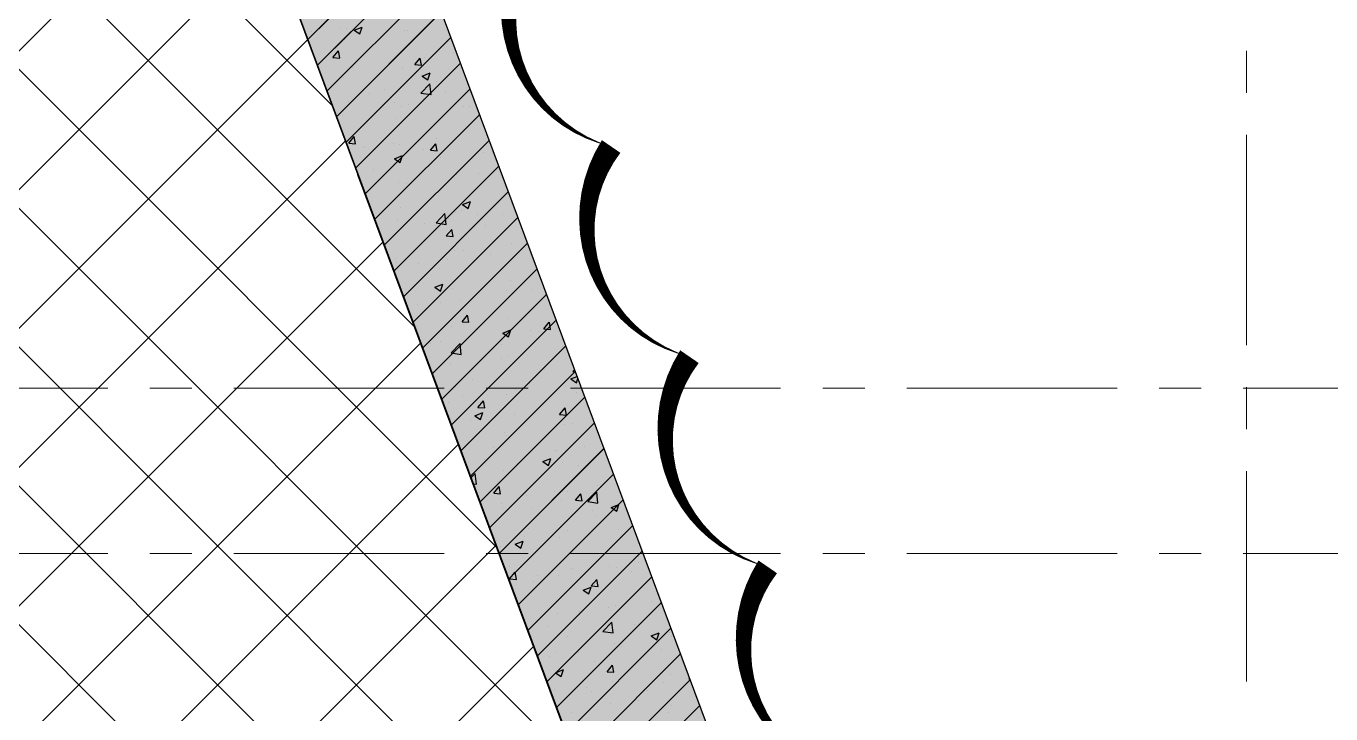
# Model space of a CAD drawing. Header units: millimetres. Extents: x -346728 to 1320345, y -537202 to -385966.
# Drawn here: x 137006 to 148641, y -463372 to -457239 of the extents above; entities that cross this region are included whole.
import ezdxf
from ezdxf.xclip import XClip

# ---------------------------------------------------------------- set-up
doc = ezdxf.new("R2010")
doc.units = ezdxf.units.MM
doc.header["$LTSCALE"] = 100
doc.header["$XCLIPFRAME"] = 2
doc.linetypes.add('DASHED2', pattern=[0.375, 0.25, -0.125])
doc.linetypes.add('X1326_GLB$0$CENTER', pattern=[2, 1.25, -0.25, 0.25, -0.25])
doc.layers.add('0 T TEXT', color=7, linetype='Continuous', lineweight=13)
doc.layers.add('X1326_GLB$0$A-tim', color=8, linetype='X1326_GLB$0$CENTER', lineweight=9)
for name, color, linetype in [('hach', 253, 'Continuous'), ('W2', 4, 'Continuous'), ('XR_1326_csPL$0$hach', 253, 'Continuous'), ('XR_1326_csPL$0$W2', 4, 'Continuous')]:
    doc.layers.add(name, color=color, linetype=linetype)

# ---------------------------------------------------------------- blocks, each defined once
blk = doc.blocks.new('LVL-KHUNGTEN')
blk.add_lwpolyline([(61072.9, 41092.8), (119123.5, 41092.8), (119123.5, 61.9), (61072.9, 61.9)], close=True)
blk = doc.blocks.new('mb duong hh')
at = {"layer": '0 T TEXT', "color": 8, "linetype": 'DASHED2', "ltscale": 300}
blk.add_lwpolyline([(75940, 34596), (80501, 41668), (80491, 88861), (75484, 93868), (-20031, 93860), (-33610, 75885), (-26182, 55955), (-6300, 2612), (0, 0)], close=True, dxfattribs=at)
blk = doc.blocks.new('MB HANG RAO TAM')
h = blk.add_hatch()
h.set_pattern_fill('ANSI37', color=8, scale=7000, style=0)
h.set_pattern_definition([(45, (527887.4, 631399.9), (-618.7184, 618.7184), []), (135, (527887.4, 631399.9), (-618.7184, -618.7184), [])])
h.paths.add_polyline_path([(89794, 74797), (94796, 69797), (94804, 22611), (90246, 15544), (52523, -1634), (34324, -9922), (14325, -19029), (8025, -16417), (-19267, 56832), (-5688, 74797), (41806, 74797), (65797, 74797)], flags=16)
h.paths.add_polyline_path([(-17293, 40146), (-15160, 40938), (-12777, 34516), (-15127, 33730), (-10493, 20001), (4784, -19373), (12548, -21453), (91490, 14752), (95488, 20874), (95620, 46027), (95770, 74597), (91825, 78101), (52350, 76926), (14008, 75822), (-9259, 75871), (-23844, 71027), (-24251, 60760)])
at = {"layer": 'XR_1326_csPL$0$W2', "color": 7, "ltscale": 0.5, "elevation": 0}
blk.add_lwpolyline([(8025, -16417), (14325, -19029), (90246, 15544), (94804, 22611), (94796, 69797), (89794, 74797), (-5688, 74797), (-19267, 56832)], close=True, dxfattribs=at)

msp = doc.modelspace()

# ---------------------------------------------------------------- hatches: boundary and pattern name
at = {"layer": 'hach'}
h = msp.add_hatch(dxfattribs=at)
h.set_pattern_fill('ANSI31', color=256, scale=70)
h.set_pattern_definition([(45, (121918.56, -508591.22), (-157.15448, 157.15448), [])])
h.paths.add_polyline_path([(142200.7, -410142.2), (128621.2, -428107.5), (155914.1, -501359), (162214.1, -503970.9), (238136.4, -469396.6), (242695.2, -462329.4), (242687.2, -415142.7), (237685.1, -410142.2)])
h.paths.add_polyline_path([(142797.9, -411342.2), (129975.7, -428305.7), (156856.2, -500450.6), (162191.6, -502662.6), (237318.8, -468450.4), (241495.1, -461976.1), (241487, -415639.4), (237188.2, -411342.2)], flags=16)
h = msp.add_hatch(dxfattribs=at)
h.set_pattern_fill('AR-CONC', color=256, scale=4)
h.set_pattern_definition([(50, (121918.56, -508591.2), (728.7387, -63.7563), [76.2, -838.2]), (355, (121918.56, -508591.2), (-140.9737, 764.2274), [60.96, -670.5623]), (100.45144, (121979.3, -508596.54), (587.765, 700.471), [64.76, -712.361]), (46.1842, (121918.6, -508388), (1084.316, -168.1693), [114.3, -1257.3]), (96.63556, (122008.9, -508402), (949.6165, 989.7045), [97.14, -1068.5424]), (351.18415, (121918.6, -508388), (949.6165, 989.7045), [91.44, -1005.839]), (21, (122020.16, -508438.8), (606.4576, -409.0608), [76.2, -838.2]), (326, (122020.16, -508438.8), (247.208, 736.752), [60.96, -670.56]), (71.45144, (122070.7, -508472.9), (853.6657, 327.691), [64.76, -712.3598]), (37.5, (121918.56, -508591.22), (12.3544, 338.22016), [0, -662.432, 0, -680.72, 0, -673.1]), (7.5, (121918.56, -508591.22), (267.27865, 400.7223), [0, -388.112, 0, -647.192, 0, -256.54]), (327.5, (121692, -508591.22), (542.3624, -22.91498), [0, -254, 0, -792.48, 0, -1051.56]), (317.5, (121590.4, -508591.2), (592.5167, 101.706), [0, -330.2, 0, -526.288, 0, -746.76])])
h.paths.add_polyline_path([(142200.7, -410142.2), (128621.2, -428107.5), (155914.1, -501359), (162214.1, -503970.9), (238136.4, -469396.6), (242695.2, -462329.4), (242687.2, -415142.7), (237685.1, -410142.2)])
h.paths.add_polyline_path([(142797.9, -411342.2), (129975.7, -428305.7), (156856.2, -500450.6), (162191.6, -502662.6), (237318.8, -468450.4), (241495.1, -461976.1), (241487, -415639.4), (237188.2, -411342.2)], flags=16)

# ---------------------------------------------------------------- linework, layer by layer
at = {"elevation": -1404.9}
msp.add_lwpolyline([(149871, -473219.6, 0, 200, -0.5205671), (147871, -473216.4, 0, 200, -0.5205671), (147111, -471431.1, 0, 200, -0.5205671), (146412.7, -469557, 0, 200, -0.5205671), (145714.4, -467682.8, 0, 200, -0.5205671), (145016.1, -465808.7, 0, 200, -0.5205671), (144317.8, -463934.5, 0, 200, -0.5205671), (143619.5, -462060.4, 0, 200, -0.5205671), (142921.2, -460186.3, 0, 200, -0.5205671), (142222.9, -458312.1, 0, 200, -0.5205671), (141524.7, -456438, 0, 200, -0.5205671), (140826.4, -454563.9, 0, 200, -0.5205671), (139790.8, -451784.5, 0, 200, -0.5205671), (141790.8, -451784.5, 0, 200, -0.5205671), (143790.8, -451784.5, 0, 200, -0.5205671), (145790.8, -451784.5, 0, 200, -0.5205671), (147790.8, -451784.5, 0, 200, -0.5205671), (149790.8, -451784.5, 0, 200, -0.5205671)], format="xyseb", dxfattribs=at)
at = {"layer": 'W2', "ltscale": 0.5, "elevation": -1404.9}
for points in [[(142200.7, -410142.2), (128621.2, -428107.5), (155914.1, -501359), (162214.1, -503970.9), (238136.4, -469396.6), (242695.2, -462329.4), (242686.9, -415142.1), (237685.1, -410142.2)], [(142797.9, -411342.2), (129975.7, -428305.7), (156856.2, -500450.6), (162191.6, -502662.6), (237318.8, -468450.4), (241495.1, -461976.1), (241487, -415639.4), (237188.2, -411342.2)]]:
    msp.add_lwpolyline(points, close=True, dxfattribs=at)
at = {"layer": 'X1326_GLB$0$A-tim', "ltscale": 15}
for p, q in [((147888.6, -398208.6, -1404.9), (147888.6, -512162.7, -1404.9)), ((120859.5, -460466.8, -1404.9), (255546, -460466.8, -1404.9)), ((120859.5, -461941.6, -1404.9), (255546, -461941.6, -1404.9))]:
    msp.add_line(p, q, dxfattribs=at)
at = {"layer": 'XR_1326_csPL$0$hach', "color": 250}
for p, q in [((139520, -457358.7, -1404.9), (140452.9, -456425.8, -1404.9)), ((139605.3, -457587.7, -1404.9), (140538.3, -456654.8, -1404.9)), ((139690.6, -457816.7, -1404.9), (140623.6, -456883.8, -1404.9)), ((139775.9, -458045.7, -1404.9), (140708.9, -457112.7, -1404.9)), ((139518.7, -457331.5, -1404.9), (139518.7, -457331.5, -1404.9)), ((139548.5, -457288.6, -1404.9), (139548.5, -457288.6, -1404.9)), ((139802.8, -457255.1, -1404.9), (139802.8, -457255.1, -1404.9)), ((139861.3, -458274.7, -1404.9), (140794.2, -457341.7, -1404.9)), ((139861.8, -457258.1, -1404.9), (139861.8, -457258.1, -1404.9)), ((139931.2, -457275.2, -1404.9), (140002.3, -457247.9, -1404.9)), ((139931.2, -457275.3, -1404.9), (139981.7, -457309.3, -1404.9)), ((139981.7, -457309.3, -1404.9), (140002.3, -457247.9, -1404.9)), ((140376.2, -457280.5, -1404.9), (140376.2, -457280.5, -1404.9)), ((140404.2, -457281, -1404.9), (140404.2, -457281, -1404.9)), ((139742.5, -457518, -1404.9), (139791.5, -457459.7, -1404.9)), ((139803.3, -457523.3, -1404.9), (139791.5, -457459.7, -1404.9)), ((139848.5, -457356.7, -1404.9), (139848.5, -457356.7, -1404.9)), ((139742.5, -457518, -1404.9), (139803.2, -457523.4, -1404.9)), ((139946.6, -458503.7, -1404.9), (140879.5, -457570.7, -1404.9)), ((140471.2, -457581.8, -1404.9), (140520.2, -457523.4, -1404.9)), ((140532, -457587.1, -1404.9), (140520.3, -457523.4, -1404.9)), ((140562, -457520.7, -1404.9), (140562, -457520.7, -1404.9)), ((140816.3, -457487.2, -1404.9), (140816.3, -457487.2, -1404.9)), ((139836.2, -457694.9, -1404.9), (139836.2, -457694.9, -1404.9)), ((139920.3, -457605.2, -1404.9), (139920.3, -457605.2, -1404.9)), ((140363.8, -457618.7, -1404.9), (140363.8, -457618.7, -1404.9)), ((140471.2, -457581.8, -1404.9), (140531.9, -457587.1, -1404.9)), ((140537.6, -457684.3, -1404.9), (140588.2, -457718.4, -1404.9)), ((140537.7, -457684.3, -1404.9), (140608.8, -457657, -1404.9)), ((140588.2, -457718.4, -1404.9), (140608.8, -457657, -1404.9)), ((140031.9, -458732.7, -1404.9), (140964.9, -457799.7, -1404.9)), ((140206.3, -457800.2, -1404.9), (140206.3, -457800.2, -1404.9)), ((140526.9, -457835.8, -1404.9), (140606.1, -457753.4, -1404.9)), ((140617.3, -457849.9, -1404.9), (140606.1, -457753.4, -1404.9)), ((140661.7, -457734.3, -1404.9), (140661.7, -457734.3, -1404.9)), ((139878.2, -457913.8, -1404.9), (139878.2, -457913.8, -1404.9)), ((140069.2, -457836, -1404.9), (140069.2, -457836, -1404.9)), ((140294.7, -457921.4, -1404.9), (140294.7, -457921.4, -1404.9)), ((140527, -457835.9, -1404.9), (140617.3, -457849.9, -1404.9)), ((140549, -457887.9, -1404.9), (140549, -457887.9, -1404.9)), ((140748.7, -457823.1, -1404.9), (140748.7, -457823.1, -1404.9)), ((140873.1, -457885.4, -1404.9), (140873.1, -457885.4, -1404.9)), ((140933.8, -457837.3, -1404.9), (140933.8, -457837.3, -1404.9)), ((139753.4, -457985.3, -1404.9), (139755.1, -457984.7, -1404.9)), ((139754.2, -457987.4, -1404.9), (139755.1, -457984.7, -1404.9)), ((139823.8, -458033.1, -1404.9), (139823.8, -458033.1, -1404.9)), ((140117.2, -458961.7, -1404.9), (141050.2, -458028.7, -1404.9)), ((140351.5, -457957, -1404.9), (140351.5, -457957, -1404.9)), ((140420.5, -457936.7, -1404.9), (140420.5, -457936.7, -1404.9)), ((140905.2, -457957.3, -1404.9), (140905.2, -457957.3, -1404.9)), ((140962.9, -457959.6, -1404.9), (140962.9, -457959.6, -1404.9)), ((140312.7, -458059, -1404.9), (140312.7, -458059, -1404.9)), ((139883.4, -458282.3, -1404.9), (139932.4, -458223.9, -1404.9)), ((139944.2, -458287.6, -1404.9), (139932.5, -458223.9, -1404.9)), ((140202.5, -459190.7, -1404.9), (141135.5, -458257.7, -1404.9)), ((140666.6, -458238, -1404.9), (140666.6, -458238, -1404.9)), ((140860.8, -458223.6, -1404.9), (140860.8, -458223.6, -1404.9)), ((139883.4, -458282.3, -1404.9), (139944.2, -458287.6, -1404.9)), ((140004.2, -458316.6, -1404.9), (140004.2, -458316.6, -1404.9)), ((140027.4, -458322.1, -1404.9), (140027.4, -458322.1, -1404.9)), ((140281.8, -458288.7, -1404.9), (140281.8, -458288.7, -1404.9)), ((140290.5, -458421, -1404.9), (140361.6, -458393.7, -1404.9)), ((140339.1, -458295.2, -1404.9), (140339.1, -458295.2, -1404.9)), ((140341, -458455.2, -1404.9), (140361.6, -458393.8, -1404.9)), ((140546.5, -458339.6, -1404.9), (140546.5, -458339.6, -1404.9)), ((140612.2, -458346, -1404.9), (140661.2, -458287.7, -1404.9)), ((140612.2, -458346, -1404.9), (140672.9, -458351.3, -1404.9)), ((140673, -458351.3, -1404.9), (140661.2, -458287.6, -1404.9)), ((141088.9, -458362.5, -1404.9), (141088.9, -458362.5, -1404.9)), ((140287.9, -459419.7, -1404.9), (141220.8, -458486.7, -1404.9)), ((140290.4, -458421.1, -1404.9), (140341, -458455.2, -1404.9)), ((140700.7, -458414.6, -1404.9), (140700.7, -458414.6, -1404.9)), ((140108.2, -458516.3, -1404.9), (140108.2, -458516.3, -1404.9)), ((140848.4, -458561.9, -1404.9), (140848.4, -458561.9, -1404.9)), ((141040.9, -458554.2, -1404.9), (141040.9, -458554.2, -1404.9)), ((140326.8, -458633.4, -1404.9), (140326.8, -458633.4, -1404.9)), ((140373.2, -459648.6, -1404.9), (141306.1, -458715.7, -1404.9)), ((140399.3, -458638.7, -1404.9), (140399.3, -458638.7, -1404.9)), ((140348.7, -458858.7, -1404.9), (140348.7, -458858.7, -1404.9)), ((140896.9, -458830.1, -1404.9), (140968, -458802.8, -1404.9)), ((140896.9, -458830.1, -1404.9), (140947.4, -458864.2, -1404.9)), ((140947.4, -458864.2, -1404.9), (140968, -458802.8, -1404.9)), ((141349.3, -458835, -1404.9), (141349.3, -458835, -1404.9)), ((140314.4, -458971.6, -1404.9), (140314.4, -458971.6, -1404.9)), ((140458.5, -459877.6, -1404.9), (141391.5, -458944.7, -1404.9)), ((140661.6, -458993.7, -1404.9), (140740.8, -458911.2, -1404.9)), ((140752, -459007.7, -1404.9), (140740.8, -458911.2, -1404.9)), ((140773.7, -458955, -1404.9), (140773.7, -458955, -1404.9)), ((140836.1, -458900.1, -1404.9), (140836.1, -458900.1, -1404.9)), ((140891.1, -458881.6, -1404.9), (140891.1, -458881.6, -1404.9)), ((141028, -458921.5, -1404.9), (141028, -458921.5, -1404.9)), ((141251.3, -458919.1, -1404.9), (141251.3, -458919.1, -1404.9)), ((140562.9, -458995.2, -1404.9), (140562.9, -458995.2, -1404.9)), ((140658.7, -459020.8, -1404.9), (140658.7, -459020.8, -1404.9)), ((140661.7, -458993.8, -1404.9), (140752, -459007.8, -1404.9)), ((140753.2, -459110.3, -1404.9), (140802.1, -459051.9, -1404.9)), ((140813.9, -459115.6, -1404.9), (140802.2, -459051.9, -1404.9)), ((141105.3, -459018.1, -1404.9), (141105.3, -459018.1, -1404.9)), ((140543.8, -460106.6, -1404.9), (141476.8, -459173.6, -1404.9)), ((140753.2, -459110.3, -1404.9), (140813.9, -459115.6, -1404.9)), ((141336.9, -459173.3, -1404.9), (141336.9, -459173.3, -1404.9)), ((140302.1, -459309.8, -1404.9), (140302.1, -459309.8, -1404.9)), ((140760.7, -459322.2, -1404.9), (140760.7, -459322.2, -1404.9)), ((140823.7, -459238.3, -1404.9), (140823.7, -459238.3, -1404.9)), ((140902.2, -459243.9, -1404.9), (140902.2, -459243.9, -1404.9)), ((141145.5, -459271.5, -1404.9), (141145.5, -459271.5, -1404.9)), ((140309.7, -459345.6, -1404.9), (140309.7, -459345.6, -1404.9)), ((140506.4, -459355.7, -1404.9), (140506.4, -459355.7, -1404.9)), ((140629.1, -460335.6, -1404.9), (141562.1, -459402.6, -1404.9)), ((140688.9, -459398.1, -1404.9), (140688.9, -459398.1, -1404.9)), ((141231.3, -459421, -1404.9), (141231.3, -459421, -1404.9)), ((140649.7, -459566.8, -1404.9), (140720.8, -459539.5, -1404.9)), ((140700.2, -459601, -1404.9), (140720.8, -459539.6, -1404.9)), ((141324.6, -459511.5, -1404.9), (141324.6, -459511.5, -1404.9)), ((140649.7, -459566.9, -1404.9), (140700.2, -459601, -1404.9)), ((140714.4, -460564.6, -1404.9), (141647.4, -459631.6, -1404.9)), ((140811.4, -459576.5, -1404.9), (140811.4, -459576.5, -1404.9)), ((140878.2, -459672.3, -1404.9), (140878.2, -459672.3, -1404.9)), ((141290.2, -459599.4, -1404.9), (141290.2, -459599.4, -1404.9)), ((141519.9, -459587.8, -1404.9), (141519.9, -459587.8, -1404.9)), ((140493.4, -459722.9, -1404.9), (140493.4, -459722.9, -1404.9)), ((140697.7, -459701.2, -1404.9), (140697.7, -459701.2, -1404.9)), ((140799.8, -460793.6, -1404.9), (141732.7, -459860.6, -1404.9)), ((140894.1, -459874.5, -1404.9), (140943.1, -459816.1, -1404.9)), ((140894.1, -459874.5, -1404.9), (140954.9, -459879.8, -1404.9)), ((140954.9, -459879.8, -1404.9), (140943.2, -459816.1, -1404.9)), ((141312.2, -459849.7, -1404.9), (141312.2, -459849.7, -1404.9)), ((141622.9, -459938.2, -1404.9), (141671.8, -459879.9, -1404.9)), ((141683.7, -459943.5, -1404.9), (141671.9, -459879.9, -1404.9)), ((140491.1, -459917.3, -1404.9), (140491.1, -459917.3, -1404.9)), ((140799, -459914.7, -1404.9), (140799, -459914.7, -1404.9)), ((141033.4, -459940.2, -1404.9), (141033.4, -459940.2, -1404.9)), ((141252.6, -459988.5, -1404.9), (141252.6, -459988.5, -1404.9)), ((141256.1, -459975.9, -1404.9), (141306.7, -460010, -1404.9)), ((141256.2, -459975.9, -1404.9), (141327.3, -459948.6, -1404.9)), ((141306.7, -460010, -1404.9), (141327.3, -459948.6, -1404.9)), ((141507, -459955, -1404.9), (141507, -459955, -1404.9)), ((141575.8, -459963.1, -1404.9), (141575.8, -459963.1, -1404.9)), ((141622.9, -459938.2, -1404.9), (141683.6, -459943.6, -1404.9)), ((140611, -460073, -1404.9), (140611, -460073, -1404.9)), ((140705.3, -460053.7, -1404.9), (140705.3, -460053.7, -1404.9)), ((140796.3, -460151.6, -1404.9), (140875.5, -460069.1, -1404.9)), ((140886.7, -460165.6, -1404.9), (140875.5, -460069.1, -1404.9)), ((140885.1, -461022.6, -1404.9), (141818.1, -460089.6, -1404.9)), ((141247.7, -460076.7, -1404.9), (141247.7, -460076.7, -1404.9)), ((141790, -460099.6, -1404.9), (141790, -460099.6, -1404.9)), ((140786.7, -460253, -1404.9), (140786.7, -460253, -1404.9)), ((140796.4, -460151.6, -1404.9), (140886.7, -460165.6, -1404.9)), ((141248.3, -460205.7, -1404.9), (141248.3, -460205.7, -1404.9)), ((141299.9, -460187.9, -1404.9), (141299.9, -460187.9, -1404.9)), ((140655.8, -460307.4, -1404.9), (140655.8, -460307.4, -1404.9)), ((140970.4, -461251.6, -1404.9), (141903.4, -460318.6, -1404.9)), ((141239.7, -460355.7, -1404.9), (141239.7, -460355.7, -1404.9)), ((141624.5, -460305.1, -1404.9), (141624.5, -460305.1, -1404.9)), ((141862.6, -460385, -1404.9), (141919.9, -460363, -1404.9)), ((141880.7, -460319.8, -1404.9), (141897.3, -460302.4, -1404.9)), ((141880.7, -460319.8, -1404.9), (141905.2, -460323.6, -1404.9)), ((140831.3, -460456.6, -1404.9), (140831.3, -460456.6, -1404.9)), ((140985.3, -460389.2, -1404.9), (140985.3, -460389.2, -1404.9)), ((141373.7, -460479.5, -1404.9), (141373.7, -460479.5, -1404.9)), ((141491.7, -460428.7, -1404.9), (141491.7, -460428.7, -1404.9)), ((141815.2, -460450, -1404.9), (141815.2, -460450, -1404.9)), ((141862.6, -460385, -1404.9), (141913.1, -460419.1, -1404.9)), ((141913.1, -460419.1, -1404.9), (141926.3, -460380, -1404.9)), ((140774.3, -460591.2, -1404.9), (140774.3, -460591.2, -1404.9)), ((140899.2, -460530.4, -1404.9), (140899.2, -460530.4, -1404.9)), ((141035.1, -460638.7, -1404.9), (141084.1, -460580.3, -1404.9)), ((141055.7, -461480.6, -1404.9), (141988.7, -460547.6, -1404.9)), ((141095.9, -460644, -1404.9), (141084.1, -460580.3, -1404.9)), ((141287.5, -460526.1, -1404.9), (141287.5, -460526.1, -1404.9)), ((141916, -460502.5, -1404.9), (141916, -460502.5, -1404.9)), ((141008.9, -460712.7, -1404.9), (141059.5, -460746.8, -1404.9)), ((141009, -460712.7, -1404.9), (141080.1, -460685.3, -1404.9)), ((141035.1, -460638.7, -1404.9), (141095.8, -460644, -1404.9)), ((141059.5, -460746.8, -1404.9), (141080.1, -460685.4, -1404.9)), ((141357.2, -460705.8, -1404.9), (141357.2, -460705.8, -1404.9)), ((141763.8, -460702.5, -1404.9), (141812.8, -460644.1, -1404.9)), ((141763.8, -460702.5, -1404.9), (141824.6, -460707.8, -1404.9)), ((141824.6, -460707.8, -1404.9), (141812.9, -460644.1, -1404.9)), ((141998.8, -460621.3, -1404.9), (141998.8, -460621.3, -1404.9)), ((140972.4, -460756.5, -1404.9), (140972.4, -460756.5, -1404.9)), ((141141, -461709.5, -1404.9), (142074, -460776.6, -1404.9)), ((141802.8, -460788.2, -1404.9), (141802.8, -460788.2, -1404.9)), ((141879.7, -460784.3, -1404.9), (141879.7, -460784.3, -1404.9)), ((141275.1, -460864.4, -1404.9), (141275.1, -460864.4, -1404.9)), ((141287.2, -460886, -1404.9), (141287.2, -460886, -1404.9)), ((141175.8, -460998.7, -1404.9), (141175.8, -460998.7, -1404.9)), ((141226.4, -461938.5, -1404.9), (142159.3, -461005.6, -1404.9)), ((141718.2, -461021.6, -1404.9), (141718.2, -461021.6, -1404.9)), ((141731.6, -461022.1, -1404.9), (141731.6, -461022.1, -1404.9)), ((141985.9, -460988.6, -1404.9), (141985.9, -460988.6, -1404.9)), ((141089.9, -461106.5, -1404.9), (141089.9, -461106.5, -1404.9)), ((141390, -461135.2, -1404.9), (141390, -461135.2, -1404.9)), ((141615.4, -461121.7, -1404.9), (141686.5, -461094.4, -1404.9)), ((141615.4, -461121.8, -1404.9), (141665.9, -461155.8, -1404.9)), ((141665.9, -461155.8, -1404.9), (141686.5, -461094.4, -1404.9)), ((141790.5, -461126.4, -1404.9), (141790.5, -461126.4, -1404.9)), ((141932.4, -461158.1, -1404.9), (141932.4, -461158.1, -1404.9)), ((140974.9, -461263.7, -1404.9), (141010.2, -461227, -1404.9)), ((141021.4, -461323.5, -1404.9), (141010.2, -461227, -1404.9)), ((141262.8, -461202.6, -1404.9), (141262.8, -461202.6, -1404.9)), ((141311.7, -462167.5, -1404.9), (142244.7, -461234.6, -1404.9)), ((140995.7, -461319.5, -1404.9), (141021.4, -461323.5, -1404.9)), ((141176.1, -461402.9, -1404.9), (141225.1, -461344.6, -1404.9)), ((141176.1, -461402.9, -1404.9), (141236.8, -461408.3, -1404.9)), ((141236.9, -461408.2, -1404.9), (141225.1, -461344.6, -1404.9)), ((141718.6, -461389.3, -1404.9), (141718.6, -461389.3, -1404.9)), ((141837.8, -461390.5, -1404.9), (141837.8, -461390.5, -1404.9)), ((141904.8, -461466.7, -1404.9), (141953.8, -461408.3, -1404.9)), ((141965.6, -461472, -1404.9), (141953.9, -461408.3, -1404.9)), ((142015.4, -461477.6, -1404.9), (142094.5, -461395.2, -1404.9)), ((142105.7, -461491.7, -1404.9), (142094.5, -461395.2, -1404.9)), ((142103.4, -461338.6, -1404.9), (142103.4, -461338.6, -1404.9)), ((142299.8, -461393.1, -1404.9), (142299.8, -461393.1, -1404.9)), ((141245.3, -461492.2, -1404.9), (141245.3, -461492.2, -1404.9)), ((141397, -462396.5, -1404.9), (142330, -461463.5, -1404.9)), ((141464.3, -461422.8, -1404.9), (141464.3, -461422.8, -1404.9)), ((141778.1, -461464.6, -1404.9), (141778.1, -461464.6, -1404.9)), ((141904.8, -461466.7, -1404.9), (141965.5, -461472, -1404.9)), ((142015.4, -461477.7, -1404.9), (142105.7, -461491.7, -1404.9)), ((142221.8, -461530.8, -1404.9), (142272.4, -461564.9, -1404.9)), ((142221.9, -461530.8, -1404.9), (142293, -461503.5, -1404.9)), ((142272.4, -461564.9, -1404.9), (142293, -461503.5, -1404.9)), ((141250.4, -461540.8, -1404.9), (141250.4, -461540.8, -1404.9)), ((141516, -461538.1, -1404.9), (141516, -461538.1, -1404.9)), ((142058.4, -461561, -1404.9), (142058.4, -461561, -1404.9)), ((142081.2, -461613.6, -1404.9), (142081.2, -461613.6, -1404.9)), ((141482.3, -462625.5, -1404.9), (142415.3, -461692.5, -1404.9)), ((141488.7, -461715.3, -1404.9), (141488.7, -461715.3, -1404.9)), ((141836.1, -461739.4, -1404.9), (141836.1, -461739.4, -1404.9)), ((142287.4, -461731.3, -1404.9), (142287.4, -461731.3, -1404.9)), ((141197, -461823.5, -1404.9), (141197, -461823.5, -1404.9)), ((141238.1, -461879, -1404.9), (141238.1, -461879, -1404.9)), ((141368.2, -461858.5, -1404.9), (141439.3, -461831.2, -1404.9)), ((141368.2, -461858.5, -1404.9), (141418.7, -461892.6, -1404.9)), ((141418.7, -461892.6, -1404.9), (141439.3, -461831.2, -1404.9)), ((141451.4, -461790, -1404.9), (141451.4, -461790, -1404.9)), ((141765.8, -461802.8, -1404.9), (141765.8, -461802.8, -1404.9)), ((141567.6, -462854.5, -1404.9), (142500.6, -461921.5, -1404.9)), ((142469.3, -461969.1, -1404.9), (142469.3, -461969.1, -1404.9)), ((141317.1, -462167.2, -1404.9), (141366, -462108.8, -1404.9)), ((141318.2, -462057.2, -1404.9), (141318.2, -462057.2, -1404.9)), ((141377.8, -462172.5, -1404.9), (141366.1, -462108.8, -1404.9)), ((141860.6, -462080.2, -1404.9), (141860.6, -462080.2, -1404.9)), ((141876.7, -462070.8, -1404.9), (141876.7, -462070.8, -1404.9)), ((142210.5, -462055.6, -1404.9), (142210.5, -462055.6, -1404.9)), ((142275.1, -462069.5, -1404.9), (142275.1, -462069.5, -1404.9)), ((142402.9, -462103.1, -1404.9), (142402.9, -462103.1, -1404.9)), ((142464.9, -462022.1, -1404.9), (142464.9, -462022.1, -1404.9)), ((141317.1, -462167.2, -1404.9), (141377.8, -462172.5, -1404.9)), ((141532.4, -462193.7, -1404.9), (141532.4, -462193.7, -1404.9)), ((141568.9, -462140.1, -1404.9), (141568.9, -462140.1, -1404.9)), ((141653, -463083.5, -1404.9), (142585.9, -462150.5, -1404.9)), ((141753.4, -462141.1, -1404.9), (141753.4, -462141.1, -1404.9)), ((142045.8, -462230.9, -1404.9), (142094.8, -462172.6, -1404.9)), ((142045.8, -462230.9, -1404.9), (142106.5, -462236.2, -1404.9)), ((142074.8, -462216.6, -1404.9), (142074.8, -462216.6, -1404.9)), ((142106.6, -462236.2, -1404.9), (142094.8, -462172.5, -1404.9)), ((141974.6, -462267.6, -1404.9), (142025.2, -462301.7, -1404.9)), ((141974.7, -462267.5, -1404.9), (142045.8, -462240.2, -1404.9)), ((142025.2, -462301.7, -1404.9), (142045.8, -462240.3, -1404.9)), ((142617.1, -462239.5, -1404.9), (142617.1, -462239.5, -1404.9)), ((141738.3, -463312.5, -1404.9), (142671.3, -462379.5, -1404.9)), ((141943.2, -462456.3, -1404.9), (141943.2, -462456.3, -1404.9)), ((142197.6, -462422.8, -1404.9), (142197.6, -462422.8, -1404.9)), ((142262.7, -462407.8, -1404.9), (142262.7, -462407.8, -1404.9)), ((142582.4, -462372.2, -1404.9), (142582.4, -462372.2, -1404.9)), ((141741.1, -462479.3, -1404.9), (141741.1, -462479.3, -1404.9)), ((142150.1, -462635.5, -1404.9), (142229.2, -462553, -1404.9)), ((142240.4, -462649.5, -1404.9), (142229.2, -462553, -1404.9)), ((142427.3, -462575.3, -1404.9), (142427.3, -462575.3, -1404.9)), ((141658.4, -462596.6, -1404.9), (141658.4, -462596.6, -1404.9)), ((141823.6, -463541.5, -1404.9), (142756.6, -462608.5, -1404.9)), ((141834.8, -462677.1, -1404.9), (141834.8, -462677.1, -1404.9)), ((142150.1, -462635.5, -1404.9), (142240.4, -462649.6, -1404.9)), ((142200.8, -462619.5, -1404.9), (142200.8, -462619.5, -1404.9)), ((142581.1, -462676.6, -1404.9), (142652.3, -462649.3, -1404.9)), ((142581.1, -462676.6, -1404.9), (142631.6, -462710.7, -1404.9)), ((142631.6, -462710.7, -1404.9), (142652.2, -462649.3, -1404.9)), ((142743.2, -462642.4, -1404.9), (142743.2, -462642.4, -1404.9)), ((142763.6, -462680.9, -1404.9), (142763.6, -462680.9, -1404.9)), ((142250.4, -462746, -1404.9), (142250.4, -462746, -1404.9)), ((142315.1, -462772.9, -1404.9), (142315.1, -462772.9, -1404.9)), ((142670.8, -462798.4, -1404.9), (142670.8, -462798.4, -1404.9)), ((141676, -462857.1, -1404.9), (141676, -462857.1, -1404.9)), ((141728.7, -462817.5, -1404.9), (141728.7, -462817.5, -1404.9)), ((141908.9, -463770.5, -1404.9), (142841.9, -462837.5, -1404.9)), ((141930.3, -462823.6, -1404.9), (141930.3, -462823.6, -1404.9)), ((142078.2, -462900.1, -1404.9), (142078.2, -462900.1, -1404.9)), ((141727.4, -463004.3, -1404.9), (141798.6, -462977, -1404.9)), ((141727.4, -463004.3, -1404.9), (141778, -463038.4, -1404.9)), ((141778, -463038.4, -1404.9), (141798.6, -462977, -1404.9)), ((142186.8, -462995.2, -1404.9), (142235.7, -462936.8, -1404.9)), ((142186.8, -462995.2, -1404.9), (142247.5, -463000.5, -1404.9)), ((142247.5, -463000.5, -1404.9), (142235.8, -462936.8, -1404.9)), ((142751.2, -463019.1, -1404.9), (142751.2, -463019.1, -1404.9)), ((141716.4, -463155.7, -1404.9), (141716.4, -463155.7, -1404.9)), ((141994.2, -463999.4, -1404.9), (142927.2, -463066.5, -1404.9)), ((142002.9, -463138.7, -1404.9), (142002.9, -463138.7, -1404.9)), ((142238, -463084.2, -1404.9), (142238, -463084.2, -1404.9)), ((142545.3, -463161.6, -1404.9), (142545.3, -463161.6, -1404.9)), ((142689.5, -463089.2, -1404.9), (142689.5, -463089.2, -1404.9)), ((142915.5, -463058.9, -1404.9), (142921.7, -463051.6, -1404.9)), ((142915.5, -463058.9, -1404.9), (142924.7, -463059.7, -1404.9)), ((142047.8, -463173.6, -1404.9), (142047.8, -463173.6, -1404.9)), ((142217.2, -463275.2, -1404.9), (142217.2, -463275.2, -1404.9)), ((142466.3, -463255.7, -1404.9), (142466.3, -463255.7, -1404.9)), ((141873.7, -463357.4, -1404.9), (141873.7, -463357.4, -1404.9)), ((142079.6, -464228.4, -1404.9), (143012.5, -463295.5, -1404.9)), ((142738.8, -463357.4, -1404.9), (142738.8, -463357.4, -1404.9)), ((142759.5, -463298.1, -1404.9), (142759.5, -463298.1, -1404.9))]:
    msp.add_line(p, q, dxfattribs=at)
at = {"layer": 'XR_1326_csPL$0$W2', "color": 7, "ltscale": 0.5}
for p, q in [((128621.2, -428107.5, -1404.9), (155914.1, -501359, -1404.9)), ((129975.7, -428305.7, -1404.9), (156856.2, -500450.6, -1404.9))]:
    msp.add_line(p, q, dxfattribs=at)

# ---------------------------------------------------------------- block references
at = {"extrusion": (0.00597, -2.28885e-18, 0.999982), "xscale": 3.385207865094198, "yscale": 3.385207865094198, "zscale": 3.385207865094198}
msp.add_blockref('LVL-KHUNGTEN', (-107243.5, -525073.6, -287.1), dxfattribs=at)
ref = msp.add_blockref('mb duong hh', (162214.1, -503978, 0))
XClip(ref).set_block_clipping_path([(-58962.6888090824, -15358.4345334051), (108047.3313388755, 114603.0144500207)])

# ---------------------------------------------------------------- next in the draw order: block references
msp.add_blockref('MB HANG RAO TAM', (147888.6, -484948.9, 0))

doc.saveas('drawing.dxf')
